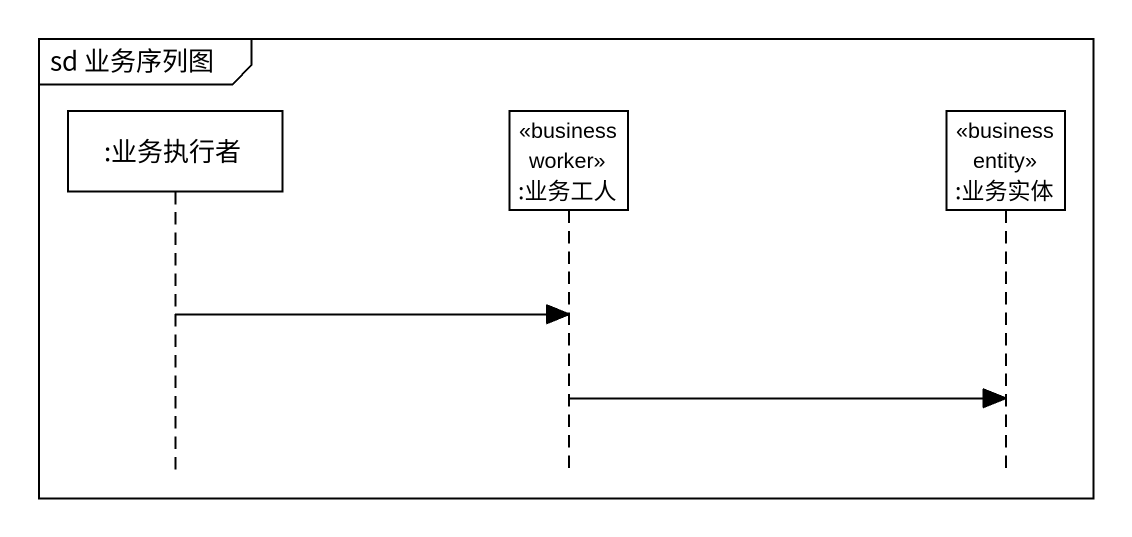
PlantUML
@startuml
mainframe sd 业务序列图
hide footbox
participant ":业务执行者" as 业务执行者
participant ":业务工人" as 业务工人 <<business worker>>
participant ":业务实体" as 业务实体 <<business entity>>

业务执行者 -> 业务工人
业务工人 -> 业务实体
@enduml
